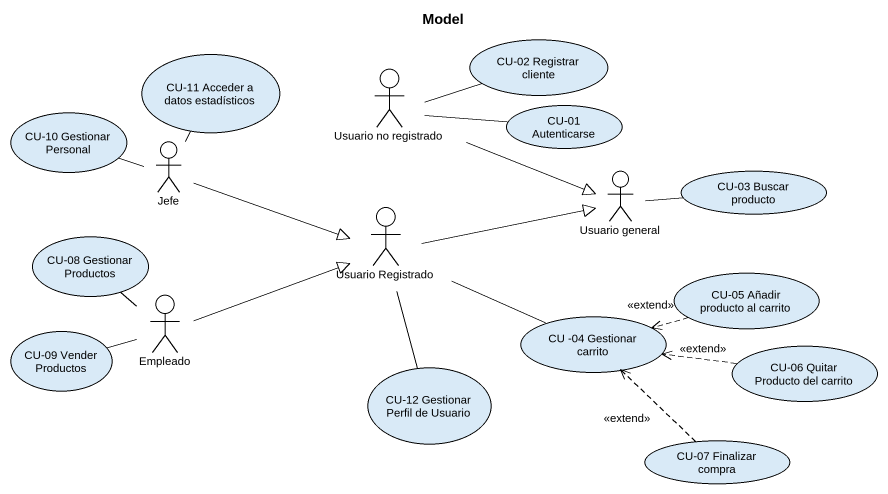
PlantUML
@startuml
title Model
usecase "CU-02 Registrar cliente" as CU_02_Registrar_cliente
usecase "CU-11 Acceder a datos estadísticos" as CU_11_Acceder_a_datos
actor "Usuario no registrado" as Usuario_no_registrado
usecase "CU-10 Gestionar Personal" as CU_10_Gestionar_Personal
actor Jefe
usecase "CU-01 Autenticarse" as CU_01_Autenticarse
actor "Usuario general" as Usuario_general
usecase "CU-03 Buscar producto" as CU_03_Buscar_producto
actor "Usuario Registrado" as Usuario_Registrado
usecase "CU-08 Gestionar Productos" as CU_08_Gestionar_Productos
usecase "CU-05 Añadir producto al carrito" as CU_05_Añadir_producto_al
actor Empleado
usecase "CU -04 Gestionar carrito" as CU_04_Gestionar_carrito
usecase "CU-09 Vender Productos" as CU_09_Vender_Productos
usecase "CU-12 Gestionar Perfil de Usuario" as CU_12_Gestionar_Perfil_de
usecase "CU-06 Quitar Producto del carrito" as CU_06_Quitar_Producto_del
usecase "CU-07 Finalizar compra" as CU_07_Finalizar_compra
Usuario_no_registrado -right- CU_02_Registrar_cliente
Usuario_no_registrado -right- CU_01_Autenticarse
Usuario_no_registrado -right-|> Usuario_general
CU_10_Gestionar_Personal -right- Jefe
Jefe -up- CU_11_Acceder_a_datos
Jefe -right-|> Usuario_Registrado
Usuario_general -right- CU_03_Buscar_producto
Usuario_Registrado -right-|> Usuario_general
Usuario_Registrado -right- CU_04_Gestionar_carrito
Usuario_Registrado -- CU_12_Gestionar_Perfil_de
CU_08_Gestionar_Productos -- Empleado
CU_05_Añadir_producto_al .left.> CU_04_Gestionar_carrito : <<extend>>
Empleado -right-|> Usuario_Registrado
CU_09_Vender_Productos -right- Empleado
CU_06_Quitar_Producto_del .left.> CU_04_Gestionar_carrito : <<extend>>
CU_07_Finalizar_compra .up.> CU_04_Gestionar_carrito : <<extend>>
@enduml
